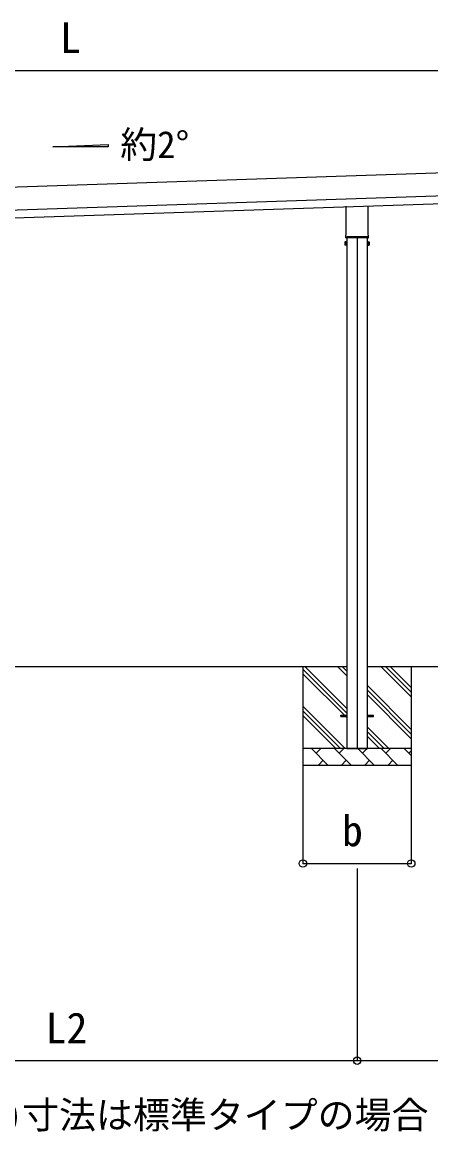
# Model space of a CAD drawing. Units: millimetres, scale not verified. Extents: x -13125 to 13125, y -19494 to 19412.
# Drawn here: x 5238 to 7727, y -9598 to -2818 of the extents above; entities that cross this region are included whole.
import ezdxf
from ezdxf.enums import TextEntityAlignment as Align

# ---------------------------------------------------------------- set-up
doc = ezdxf.new("R2010")
doc.units = ezdxf.units.MM
doc.header["$LTSCALE"] = 70
for name, color, linetype in [('0-2_USER1', 3, 'Continuous'), ('0-3_YKK_12', 2, 'Continuous'), ('0-4_YKK_13', 4, 'Continuous'), ('0-5_YKK_A1', 4, 'Continuous'), ('0-6_YKK_D', 6, 'Continuous')]:
    doc.layers.add(name, color=color, linetype=linetype)
doc.styles.add('ＭＳ ゴシック', font='')
doc.styles.get('ＭＳ ゴシック').set_extended_font_data('MS Gothic')

msp = doc.modelspace()

# ---------------------------------------------------------------- linework, layer by layer
at = {"layer": '0-3_YKK_12'}
msp.add_line((7278, -4124.58), (7278, -7240.58), dxfattribs=at)
at = {"layer": '0-4_YKK_13'}
for p, q in [((7209.75, -3937.78), (7209.75, -4114.71)), ((7346.25, -4114.71), (7346.25, -3939.61)), ((7207.75, -4118.58), (7207.75, -4126.58)), ((7209.54, -4115.11), (7209.54, -4115.11)), ((7209.75, -4114.71), (7209.75, -4114.71)), ((7209.76, -4130.08), (7209.91, -4130.08)), ((7346.1, -4130.08), (7209.91, -4130.08)), ((7346.1, -4130.08), (7346.25, -4130.08)), ((7346.25, -4114.71), (7346.25, -4114.71)), ((7346.47, -4115.11), (7346.47, -4115.11)), ((7346.55, -4129.98), (7346.56, -4129.98)), ((7348.25, -4126.58), (7348.25, -4118.58)), ((7178, -7036.08), (7215.5, -7036.08)), ((7178, -7045.08), (7178, -7036.08)), ((7178, -7045.08), (7215.5, -7045.08)), ((7340.5, -7036.08), (7378, -7036.08)), ((7340.5, -7045.08), (7378, -7045.08)), ((7378, -7045.08), (7378, -7036.08))]:
    msp.add_line(p, q, dxfattribs=at)
for points in [[(7209.45, -4129.98), (7209.45, -4129.98), (7209.57, -4130.04)], [(7209.57, -4130.04), (7209.72, -4130.08), (7209.74, -4130.08)], [(7209.74, -4130.08), (7209.75, -4130.08), (7209.76, -4130.08)], [(7346.25, -4130.08), (7346.25, -4130.08), (7346.27, -4130.08)], [(7346.27, -4130.08), (7346.43, -4130.05), (7346.44, -4130.04)], [(7346.44, -4130.04), (7346.5, -4130.01), (7346.55, -4129.98)]]:
    msp.add_lwpolyline(points, dxfattribs=at)
for centre, radius, start, end in [((7212, -4118.58), 4.25, 125.37642, 180), ((7212, -4126.58), 4.25, 180, 233.11111), ((7209.26, -4114.71), 0.5, 305.42079, 359.95019), ((7346.75, -4114.71), 0.5, 180.05052, 234.5785), ((7344, -4118.58), 4.25, 0, 54.62358), ((7344, -4126.58), 4.25, 306.88889, 0)]:
    msp.add_arc(centre, radius, start, end, dxfattribs=at)
at = {"layer": '0-5_YKK_A1'}
for p, q in [((5424.85, -3575.79), (5760.85, -3563.37)), ((5424.85, -3575.79), (5760.85, -3563.37)), ((5760.85, -3575.79), (5424.85, -3575.79)), ((5760.85, -3575.79), (5424.85, -3575.79)), ((5760.85, -3563.37), (5760.85, -3575.79)), ((5760.85, -3563.37), (5760.85, -3575.79)), ((2629.54, -3905.67), (8524.28, -3709.76)), ((2634.19, -4045.59), (8528.93, -3849.68)), ((7204, -4156.08), (7204.76, -4154.76)), ((7204, -4156.08), (7204, -4173.08)), ((7204, -4173.08), (7204.76, -4174.39)), ((7211, -4159.67), (7204.76, -4159.67)), ((7211, -4169.49), (7204.76, -4169.49)), ((7211, -4174.39), (7204.76, -4174.39)), ((7213.5, -4173.78), (7211, -4173.78)), ((7342.5, -4173.78), (7345, -4173.78)), ((7345, -4159.67), (7351.24, -4159.67)), ((7345, -4169.49), (7351.24, -4169.49)), ((7345, -4174.39), (7351.24, -4174.39)), ((7352, -4156.08), (7351.24, -4154.76)), ((7352, -4173.08), (7351.24, -4174.39)), ((7352, -4156.08), (7352, -4173.08)), ((3940.5, -6740.58), (7215.5, -6740.58)), ((6948, -6740.58), (6948, -7340.58)), ((7215.5, -7023.96), (6948, -6756.46)), ((7215.5, -6995.68), (6960.4, -6740.58)), ((7215.5, -6797.69), (7158.39, -6740.58)), ((7215.5, -6769.4), (7186.68, -6740.58)), ((7340.5, -6740.58), (8808.91, -6740.58)), ((7608, -6925.63), (7422.95, -6740.58)), ((7608, -6897.34), (7451.24, -6740.58)), ((7608, -6869.06), (7479.52, -6740.58)), ((7608, -6740.58), (7608, -7340.58)), ((7215.5, -7052.25), (6948, -6784.75)), ((7608, -7123.62), (7340.5, -6856.12)), ((7608, -7151.9), (7340.5, -6884.4)), ((7608, -7180.19), (7340.5, -6912.69)), ((7205.84, -7240.58), (6948, -6982.74)), ((7177.56, -7240.58), (6948, -7011.02)), ((7149.28, -7240.58), (6948, -7039.3)), ((7470.4, -7240.58), (7340.5, -7110.68)), ((7442.12, -7240.58), (7340.5, -7138.96)), ((7413.83, -7240.58), (7340.5, -7167.25)), ((6951.29, -7240.58), (6948, -7237.29)), ((7608, -7240.58), (6948, -7240.58)), ((7099.42, -7340.58), (6999.42, -7240.58)), ((7027.98, -7269.13), (7056.53, -7240.58)), ((7240.84, -7340.58), (7140.84, -7240.58)), ((7169.4, -7269.13), (7197.95, -7240.58)), ((7382.27, -7340.58), (7282.27, -7240.58)), ((7310.82, -7269.13), (7339.37, -7240.58)), ((7523.69, -7340.58), (7423.69, -7240.58)), ((7452.24, -7269.13), (7480.79, -7240.58)), ((7608, -7283.47), (7565.11, -7240.58)), ((7070.87, -7312.02), (7042.32, -7340.58)), ((7212.29, -7312.02), (7183.74, -7340.58)), ((7353.71, -7312.02), (7325.16, -7340.58)), ((7495.13, -7312.02), (7466.58, -7340.58)), ((7593.66, -7269.13), (7608, -7254.79)), ((6948, -7340.58), (7608, -7340.58))]:
    msp.add_line(p, q, dxfattribs=at)
for points in [[(8530.6, -3899.65), (2635.85, -4095.56), (2629.54, -3905.67)], [(7211, -4174.39), (7211, -4154.76), (7204.76, -4154.76)], [(7211, -4173.78), (7211, -4155.38), (7213.5, -4155.38)], [(7345, -4173.78), (7345, -4155.38), (7342.5, -4155.38)], [(7345, -4174.39), (7345, -4154.76), (7351.24, -4154.76)]]:
    msp.add_lwpolyline(points, dxfattribs=at)
for points in [[(7215.5, -7240.58), (7340.5, -7240.58), (7340.5, -4124.58), (7215.5, -4124.58)], [(7213.5, -4175.08), (7213.5, -4154.08), (7215.5, -4154.08), (7215.5, -4175.08)], [(7342.5, -4175.08), (7342.5, -4154.08), (7340.5, -4154.08), (7340.5, -4175.08)]]:
    msp.add_lwpolyline(points, close=True, dxfattribs=at)
for centre, radius, start, end in [((7220.24, -4164.58), 16.24, 162.41205, 197.58795), ((7208.35, -4157.22), 4.34, 145.61575, 214.38425), ((7208.35, -4171.94), 4.34, 145.61575, 214.38425), ((7335.76, -4164.58), 16.24, 342.41205, 17.58795), ((7347.66, -4157.22), 4.34, 325.61575, 34.38425), ((7347.66, -4171.94), 4.34, 325.61575, 34.38425)]:
    msp.add_arc(centre, radius, start, end, dxfattribs=at)
at = {"layer": '0-6_YKK_D'}
for p, q in [((2750.59, -3111.31), (8409.89, -3111.31)), ((6948, -7341.58), (6948, -7941.58)), ((7608, -7341.58), (7608, -7941.58)), ((6948, -7940.58), (7608, -7940.58)), ((7278, -7971.58), (7278, -9141.58)), ((7278, -7971.58), (7278, -9141.58)), ((3878, -9140.58), (7278, -9140.58)), ((7278, -9140.58), (8559.89, -9140.58))]:
    msp.add_line(p, q, dxfattribs=at)
for centre in [(6948, -7940.58), (7608, -7940.58), (7278, -9140.58), (7278, -9140.58)]:
    msp.add_circle(centre, 22.5, dxfattribs=at)

# ---------------------------------------------------------------- texts
at = {"layer": '0-2_USER1', "style": 'ＭＳ ゴシック'}
for s, p in [('約2°', (5834.85, -3694.96)), ('( )寸法は標準タイプの場合', (4900.4, -9603.29))]:
    msp.add_text(s, height=165, dxfattribs=at).set_placement(p, align=Align.BOTTOM_LEFT)
at = {"layer": '0-6_YKK_D', "style": 'ＭＳ ゴシック'}
for s, p in [('L', (5467.95, -3061.31)), ('b', (7186, -7890.58)), ('L2', (5380.23, -9090.58))]:
    msp.add_text(s, height=187, dxfattribs=at).set_placement(p, align=Align.BOTTOM_LEFT)

doc.saveas('drawing.dxf')
